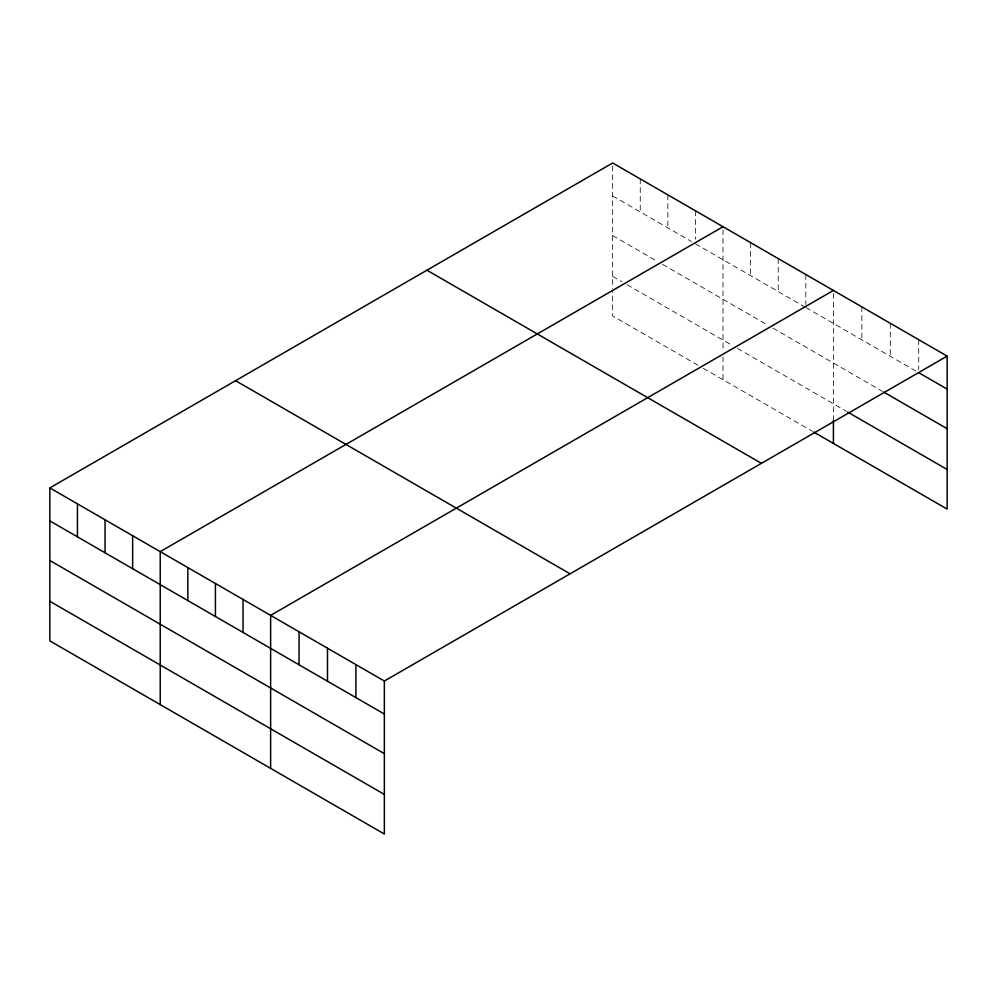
<?xml version="1.0" encoding="UTF-8"?>
<svg xmlns="http://www.w3.org/2000/svg" width="997" height="997" viewBox="0 0 997 997"><rect width="100%" height="100%" fill="white"/><g stroke="black" fill="none" stroke-linecap="round" stroke-linejoin="round"><path stroke-width="0.75" stroke-dasharray="4.99 3.74" d="M612.644 195.985L691.494 241.498M695.432 243.779L804.504 306.752M805.825 307.512L916.131 371.196M612.644 235.579L657.322 261.376M662.581 264.404L767.715 325.097M772.974 328.138L882.532 391.397M612.644 276.368L621.841 281.677M627.101 284.718L732.234 345.411M737.493 348.439L846.341 411.287M698.062 365.276L612.644 315.962L612.644 290.077M703.321 368.317L812.393 431.29M918.723 339.69L918.723 369.688M890.284 323.277L890.284 356.278M861.857 306.864L861.857 339.865M833.417 293.454L833.417 420.584M805.825 274.511L805.825 304.509M778.221 258.584L778.221 291.573M750.629 242.657L750.629 275.646M723.037 229.721L723.037 350.757M723.037 356.851L723.037 379.695M695.432 210.791L695.432 239.28M667.84 194.851L667.84 227.852M640.248 178.924L640.248 211.912M612.644 165.988L612.644 288.557"/><path stroke-width="1.5" d="M947.15 356.116L384.356 681.038L384.356 834.015L49.85 640.884L49.85 487.919L612.644 162.985L947.15 356.116L947.15 509.081L813.702 432.037M723.037 226.718L160.23 551.64L160.23 704.617M833.417 290.451L270.623 615.373L270.623 768.351M918.723 372.691L947.15 389.104M883.828 392.133L947.15 428.698M847.637 412.035L947.15 469.487M426.928 270.212L761.421 463.343M235.579 380.692L570.072 573.811M49.85 487.919L384.356 681.038M49.85 520.908L384.356 714.039M49.85 560.501L384.356 753.632M49.85 601.291L384.356 794.422M833.417 420.584L833.417 443.428M355.917 664.625L355.917 697.613M327.49 648.212L327.49 681.2M299.05 631.786L299.05 664.787M243.031 599.446L243.031 632.434M215.427 583.507L215.427 616.507M187.835 567.58L187.835 600.568M132.638 535.713L132.638 568.714M105.046 519.786L105.046 552.774M77.442 503.846L77.442 536.847"/></g></svg>
